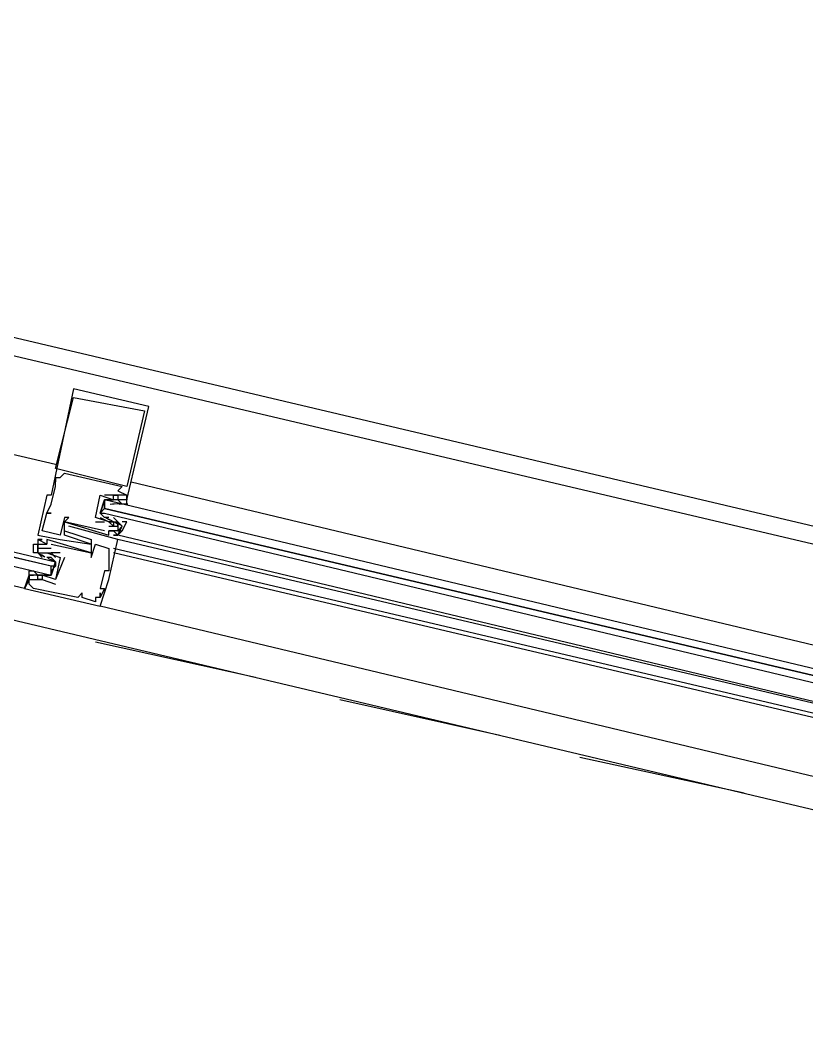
# Model space of a CAD drawing. Header units: feet. Extents: x -84 to 198, y -22 to 181.
# Drawn here: x 114.467 to 116.828, y 145.371 to 148.391 of the extents above; entities that cross this region are included whole.
import ezdxf

# ---------------------------------------------------------------- set-up
doc = ezdxf.new("R2010")
doc.units = ezdxf.units.FT
doc.layers.add('A-LINEA', color=7, linetype='CONTINUOUS')

msp = doc.modelspace()

# ---------------------------------------------------------------- linework, layer by layer
at = {"layer": 'A-LINEA'}
for p, q in [((110.7333, 148.2578), (118.9467, 146.3244)), ((110.56, 147.5111), (118.7733, 145.5644)), ((114.6267, 147.2844), (114.6267, 147.2844)), ((114.6267, 147.2578), (114.6267, 147.2578)), ((114.8533, 147.2311), (114.8533, 147.2311)), ((114.84, 147.2178), (114.84, 147.2178)), ((114.5733, 147.0444), (114.5733, 147.0444)), ((114.5733, 147.0178), (114.5733, 147.0178)), ((114.5733, 147.0178), (114.5733, 147.0178)), ((114.5867, 147.0178), (114.5867, 147.0178)), ((114.6, 147.0311), (114.6, 147.0311)), ((114.5733, 147.0044), (114.5733, 147.0044)), ((114.5733, 146.9911), (114.5733, 146.9911)), ((114.7733, 146.9911), (114.7733, 146.9911)), ((114.7867, 146.9911), (114.7867, 146.9911)), ((114.8, 147.0044), (118.48, 146.1244)), ((114.5467, 146.9644), (114.5467, 146.9644)), ((114.56, 146.9644), (114.56, 146.9644)), ((114.7067, 146.9644), (114.7067, 146.9644)), ((114.7067, 146.9644), (114.7067, 146.9644)), ((114.72, 146.9644), (114.72, 146.9644)), ((114.7467, 146.9644), (114.7467, 146.9644)), ((114.7467, 146.9644), (114.7467, 146.9644)), ((114.76, 146.9778), (114.76, 146.9778)), ((114.76, 146.9644), (114.76, 146.9644)), ((114.7867, 146.9644), (114.7867, 146.9644)), ((114.56, 146.9378), (114.56, 146.9378)), ((114.72, 146.9244), (114.72, 146.9378)), ((114.7333, 146.9511), (114.7333, 146.9511)), ((114.7369, 146.9379), (114.7487, 146.9389)), ((114.7444, 146.9386), (114.7648, 146.9392)), ((114.7467, 146.9511), (114.7467, 146.9511)), ((114.76, 146.9511), (114.76, 146.9511)), ((114.76, 146.9511), (114.7733, 146.9378)), ((114.76, 146.9378), (114.76, 146.9378)), ((114.7635, 146.9379), (114.7754, 146.9389)), ((114.7716, 146.9385), (114.7898, 146.9388)), ((114.7733, 146.9378), (114.7733, 146.9378)), ((114.7733, 146.9378), (114.7733, 146.9378)), ((114.7867, 146.9511), (114.7867, 146.9511)), ((114.5467, 146.9111), (114.5467, 146.9111)), ((114.5467, 146.9111), (114.5467, 146.9111)), ((114.56, 146.9111), (114.56, 146.9111)), ((114.6, 146.8978), (114.6, 146.8978)), ((114.6133, 146.8978), (114.6133, 146.8978)), ((114.6933, 146.8978), (114.6933, 146.8978)), ((114.6933, 146.8978), (114.6933, 146.8978)), ((114.72, 146.8978), (114.72, 146.8978)), ((114.7356, 146.8893), (114.7254, 146.8955)), ((114.7438, 146.8864), (114.7259, 146.8961)), ((114.7467, 146.8978), (114.7467, 146.8978)), ((114.76, 146.8844), (114.7467, 146.8978)), ((114.6, 146.8844), (114.6, 146.8844)), ((114.6, 146.8844), (114.6, 146.8844)), ((114.6133, 146.8711), (114.6133, 146.8711)), ((114.6933, 146.8844), (114.72, 146.8844)), ((114.6933, 146.8844), (114.6933, 146.8844)), ((114.72, 146.8844), (114.72, 146.8844)), ((114.7333, 146.8844), (114.7333, 146.8844)), ((114.7333, 146.8844), (114.7333, 146.8844)), ((114.7333, 146.8844), (114.7333, 146.8844)), ((114.7333, 146.8711), (114.7333, 146.8711)), ((114.7467, 146.8844), (114.7467, 146.8844)), ((114.7467, 146.8844), (114.7467, 146.8844)), ((114.7467, 146.8711), (114.7467, 146.8711)), ((114.7622, 146.8759), (114.7521, 146.8822)), ((114.7692, 146.8741), (114.753, 146.8826)), ((114.76, 146.8844), (114.76, 146.8844)), ((114.76, 146.8711), (114.76, 146.8711)), ((114.7733, 146.8711), (114.7733, 146.8711)), ((114.52, 146.8444), (114.52, 146.8444)), ((114.5333, 146.8578), (114.5333, 146.8578)), ((114.5867, 146.8444), (114.5867, 146.8444)), ((114.6, 146.8578), (114.6, 146.8578)), ((114.6, 146.8444), (114.6, 146.8444)), ((114.6133, 146.8578), (114.6133, 146.8578)), ((114.72, 146.8578), (114.72, 146.8578)), ((114.7333, 146.8578), (114.7333, 146.8578)), ((114.7333, 146.8578), (114.7333, 146.8578)), ((114.7333, 146.8444), (114.7333, 146.8444)), ((114.7467, 146.8578), (114.7467, 146.8578)), ((114.7467, 146.8578), (114.7467, 146.8578)), ((114.7467, 146.8444), (114.7467, 146.8444)), ((114.76, 146.8578), (114.76, 146.8578)), ((118.44, 145.9644), (114.76, 146.8444)), ((114.76, 146.8444), (114.76, 146.8444)), ((114.76, 146.8444), (114.76, 146.8444)), ((114.76, 146.8444), (114.76, 146.8444)), ((114.76, 146.8444), (114.76, 146.8444)), ((114.76, 146.8444), (114.76, 146.8444)), ((114.52, 146.8311), (114.52, 146.8311)), ((114.52, 146.8311), (114.52, 146.8311)), ((114.52, 146.8178), (114.52, 146.8178)), ((114.52, 146.8044), (114.52, 146.8044)), ((114.5333, 146.8311), (114.5333, 146.8311)), ((114.5333, 146.8178), (114.5333, 146.8178)), ((114.5467, 146.8311), (114.5467, 146.8311)), ((114.5467, 146.8178), (114.5467, 146.8178)), ((114.5467, 146.8178), (114.5467, 146.8178)), ((114.56, 146.8178), (114.56, 146.8178)), ((114.56, 146.8044), (114.56, 146.8044)), ((114.5867, 146.8311), (114.5867, 146.8311)), ((114.68, 146.8311), (114.68, 146.8311)), ((114.68, 146.8178), (114.68, 146.8178)), ((114.6933, 146.8178), (114.6933, 146.8178)), ((114.7333, 146.8044), (114.7333, 146.8044)), ((118.4267, 145.9378), (114.7467, 146.8044)), ((118.44, 145.9644), (114.76, 146.8311)), ((114.76, 146.8311), (114.76, 146.8311)), ((114.52, 146.7911), (114.52, 146.7911)), ((114.5333, 146.7778), (114.52, 146.7911)), ((114.5241, 146.7881), (114.5403, 146.7796)), ((114.5311, 146.7863), (114.5413, 146.78)), ((114.5333, 146.7911), (114.5333, 146.7911)), ((114.5333, 146.7778), (114.5333, 146.7778)), ((114.5467, 146.7911), (114.5467, 146.7911)), ((114.5467, 146.7911), (114.5467, 146.7911)), ((114.5495, 146.7758), (114.5675, 146.7662)), ((114.5578, 146.7729), (114.5679, 146.7667)), ((114.5867, 146.7911), (114.56, 146.7911)), ((114.56, 146.7911), (114.56, 146.7911)), ((114.56, 146.7778), (114.56, 146.7778)), ((114.5867, 146.7911), (114.5867, 146.7911)), ((114.5867, 146.7778), (114.5867, 146.7778)), ((114.5867, 146.7778), (114.5867, 146.7778)), ((114.6, 146.7778), (114.6, 146.7778)), ((114.68, 146.7911), (114.68, 146.7911)), ((114.68, 146.7911), (114.68, 146.7911)), ((114.68, 146.7778), (114.68, 146.7778)), ((118.4267, 145.9244), (114.7467, 146.7911)), ((114.56, 146.7378), (114.5733, 146.7511)), ((114.7333, 146.7644), (114.7333, 146.7644)), ((114.4933, 146.7244), (114.4933, 146.7244)), ((114.5067, 146.7378), (114.52, 146.7244)), ((114.5067, 146.7244), (114.5067, 146.7244)), ((114.5351, 146.7237), (114.5168, 146.7234)), ((114.5298, 146.7243), (114.5179, 146.7233)), ((114.52, 146.7378), (114.52, 146.7378)), ((114.52, 146.7244), (114.52, 146.7244)), ((114.5489, 146.7236), (114.5285, 146.723)), ((114.5333, 146.7244), (114.5333, 146.7244)), ((114.5565, 146.7243), (114.5446, 146.7233)), ((114.5467, 146.7244), (114.5467, 146.7244)), ((114.72, 146.7378), (114.72, 146.7378)), ((114.7333, 146.7378), (114.7333, 146.7378)), ((114.48, 146.6844), (114.48, 146.6844)), ((114.4933, 146.7111), (114.4933, 146.7111)), ((114.4933, 146.6978), (114.4933, 146.6978)), ((114.5067, 146.6844), (114.5067, 146.6844)), ((114.52, 146.7111), (114.52, 146.7111)), ((114.5333, 146.7111), (114.5333, 146.7111)), ((114.5333, 146.7111), (114.5333, 146.7111)), ((114.5733, 146.7111), (114.5733, 146.7111)), ((114.5733, 146.7111), (114.5733, 146.7111)), ((114.5733, 146.6978), (114.5733, 146.6978)), ((114.7067, 146.6844), (114.7067, 146.6844)), ((114.72, 146.6844), (114.72, 146.6844)), ((114.7333, 146.7111), (114.7333, 146.7111)), ((114.64, 146.6578), (114.64, 146.6578)), ((114.6533, 146.6711), (114.6533, 146.6711)), ((114.6533, 146.6578), (114.6533, 146.6578)), ((114.6933, 146.6578), (114.6933, 146.6578)), ((114.7067, 146.6711), (114.7067, 146.6711)), ((114.7067, 146.6578), (114.7067, 146.6578)), ((114.7067, 146.6578), (114.7067, 146.6578)), ((114.6933, 146.6444), (114.6933, 146.6444)), ((118.3867, 145.7511), (114.7067, 146.6311)), ((114.7067, 146.6311), (114.7067, 146.6311)), ((114.6933, 146.5244), (115.1733, 146.4178)), ((115.4267, 146.3511), (115.9067, 146.2444)), ((116.1467, 146.1778), (116.64, 146.0711))]:
    msp.add_line(p, q, dxfattribs=at)
for points in [[(110.4133, 148.3911), (124.3067, 145.1111), (120.72, 129.9644)], [(110.4133, 148.3911), (124.3067, 145.1111)], [(110.6667, 147.9778), (112.4533, 147.5511), (114.5733, 147.0578)], [(112.3867, 147.2844), (114.5733, 146.7644), (114.5733, 146.7511), (114.56, 146.7511), (112.3733, 147.2711)], [(112.3733, 147.2444), (114.56, 146.7244), (114.56, 146.7378), (114.56, 146.7511), (112.3733, 147.2578)], [(114.7867, 146.9511), (114.8533, 147.2311), (114.6267, 147.2844), (114.56, 146.9644), (114.5467, 146.9644), (114.52, 146.8444), (114.5867, 146.8311), (114.68, 146.8178), (114.6, 146.8444), (114.6, 146.8844), (114.7333, 146.8444), (114.7333, 146.8578), (114.7467, 146.8578), (114.76, 146.8444), (114.7467, 146.8444), (114.76, 146.8444), (114.7733, 146.8711), (114.76, 146.8844), (114.76, 146.8844)], [(114.6267, 147.2578), (114.84, 147.2178), (114.7867, 146.9911), (114.5733, 147.0444), (114.6267, 147.2578)], [(114.4933, 146.7111), (114.4933, 146.7111), (114.48, 146.6844), (112.36, 147.1778)], [(114.72, 146.8578), (114.6, 146.8844), (114.6133, 146.8978), (114.6, 146.8978), (114.5867, 146.8444), (114.5333, 146.8578), (114.5467, 146.9111), (114.56, 146.9111), (114.5467, 146.9111), (114.56, 146.9378), (114.5733, 146.9911), (114.5733, 147.0178), (114.5733, 147.0044), (114.5733, 147.0178), (114.5867, 147.0178), (114.6, 147.0311), (114.7733, 146.9911), (114.76, 146.9778), (114.7867, 146.9644), (114.7467, 146.9644), (114.7467, 146.9644), (114.72, 146.9644)], [(114.6933, 146.8978), (114.6933, 146.8978), (114.7067, 146.9644), (114.7067, 146.9644)], [(114.7467, 146.8844), (114.7333, 146.8844), (114.7467, 146.8844), (114.7467, 146.8711), (114.7333, 146.8844), (114.6933, 146.8978), (114.7067, 146.9644), (114.7467, 146.9511)], [(114.7867, 146.9378), (114.7867, 146.9644), (114.7867, 146.9511), (114.7733, 146.9511), (114.76, 146.9511), (114.7467, 146.9511), (114.72, 146.9511), (114.7067, 146.9111)], [(114.7467, 146.9511), (114.7467, 146.9644), (114.76, 146.9644), (114.76, 146.9511)], [(114.7333, 146.8978), (114.72, 146.8978), (114.7067, 146.9111), (114.72, 146.9511), (114.7333, 146.9511), (114.7467, 146.9511)], [(118.4667, 146.0578), (114.72, 146.9511), (114.72, 146.9378), (114.72, 146.9244), (118.4533, 146.0444), (114.72, 146.9244), (114.7067, 146.9111), (114.72, 146.9111), (118.4533, 146.0178)], [(114.7067, 146.8978), (114.7333, 146.8844), (114.76, 146.8844), (114.76, 146.8711), (114.76, 146.8844), (114.7733, 146.8711), (114.76, 146.8578), (114.7733, 146.8578), (114.7867, 146.8844), (114.7733, 146.8844)], [(114.48, 146.6844), (114.7067, 146.6311), (114.7333, 146.7111), (114.76, 146.8311), (114.6133, 146.8711)], [(114.7333, 146.8711), (114.76, 146.8711), (114.76, 146.8578), (114.7467, 146.8578), (114.7333, 146.8578), (114.7333, 146.8578)], [(114.6, 146.8578), (114.68, 146.8311), (114.68, 146.7911), (114.5467, 146.8311), (114.5467, 146.8178), (114.52, 146.8311), (114.5333, 146.8311), (114.52, 146.8311), (114.52, 146.7911), (114.52, 146.7911)], [(114.76, 146.8578), (114.7733, 146.8578), (114.76, 146.8444)], [(114.76, 146.8578), (114.7733, 146.8578), (114.76, 146.8444)], [(114.76, 146.8578), (114.7733, 146.8578), (114.76, 146.8444)], [(114.52, 146.7911), (114.5067, 146.7911), (114.5067, 146.8178), (114.52, 146.8178), (114.52, 146.7911), (114.52, 146.8044), (114.52, 146.7911), (114.5467, 146.7911), (114.56, 146.7911), (114.5733, 146.7778)], [(114.56, 146.8044), (114.52, 146.8044), (114.52, 146.8178), (114.5333, 146.8178), (114.5467, 146.8178), (114.5467, 146.8178)], [(114.56, 146.8178), (114.68, 146.7911), (114.68, 146.7778), (114.6933, 146.8178), (114.7333, 146.8044), (114.7333, 146.7644), (114.7333, 146.7378), (114.72, 146.7378), (114.7067, 146.6844), (114.72, 146.6844), (114.7067, 146.6578), (114.7067, 146.6711), (114.7067, 146.6578), (114.6933, 146.6578), (114.6933, 146.6444)], [(114.5333, 146.7911), (114.5467, 146.7911), (114.5867, 146.7778), (114.5733, 146.7111), (114.5333, 146.7244), (114.5333, 146.7111), (114.52, 146.7111), (114.52, 146.7244)], [(114.5333, 146.7244), (114.5467, 146.7244), (114.56, 146.7244), (114.5733, 146.7644), (114.56, 146.7778), (114.5467, 146.7778)], [(114.6, 146.7778), (114.5733, 146.7111), (114.5733, 146.7111)], [(114.5733, 146.7644), (114.56, 146.7244), (114.5333, 146.7244), (114.5067, 146.7244), (114.4933, 146.7244), (114.4933, 146.7111), (114.4933, 146.7378), (114.5067, 146.7378)], [(114.48, 146.6844), (114.4933, 146.7244), (114.5067, 146.7244), (114.5067, 146.7244)], [(114.4933, 146.7111), (114.4933, 146.7111), (114.48, 146.6844)], [(114.4933, 146.7111), (114.4933, 146.7111), (114.48, 146.6844)], [(114.6933, 146.6444), (114.6533, 146.6578), (114.6533, 146.6711), (114.64, 146.6578), (114.5067, 146.6844), (114.4933, 146.6978), (114.4933, 146.7111), (114.5333, 146.7111), (114.5333, 146.7111), (114.5733, 146.6978)]]:
    msp.add_lwpolyline(points, dxfattribs=at)

doc.saveas('drawing.dxf')
